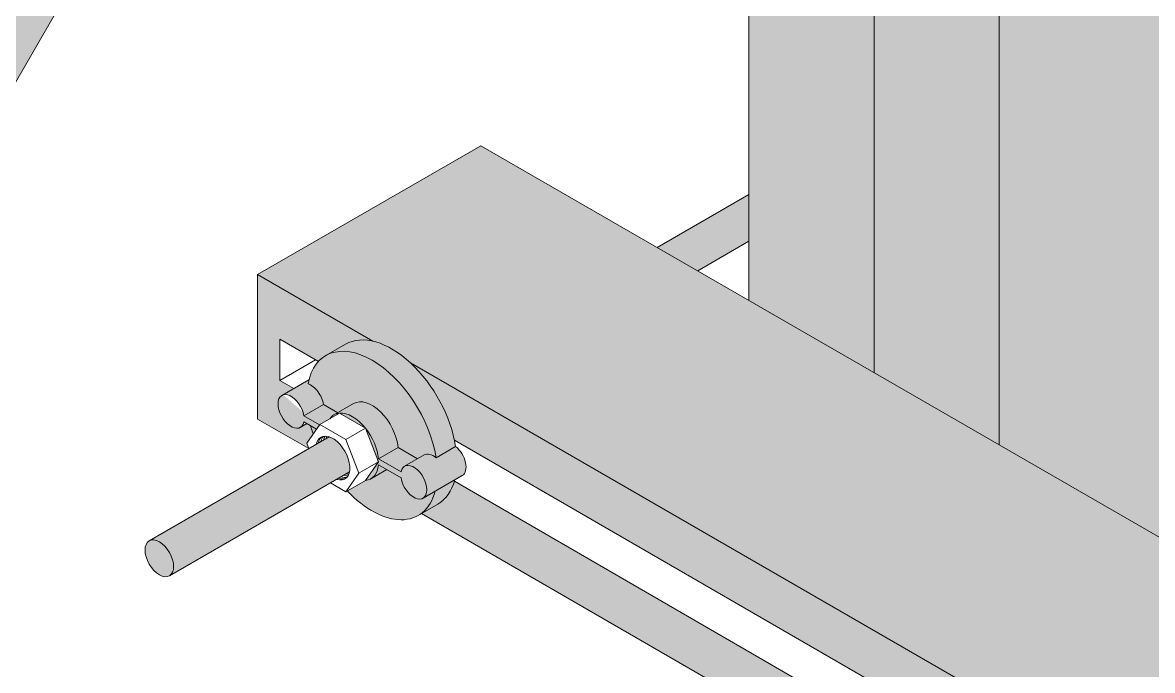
# Model space of a CAD drawing. Extents: x -23436 to 4767, y -3862 to 10024.
# Drawn here: x -14843.1 to -14766.4, y 8035.2 to 8079.2 of the extents above; entities that cross this region are included whole.
import ezdxf

# ---------------------------------------------------------------- set-up
doc = ezdxf.new("R2010")
doc.units = 0
doc.layers.get('0').update_dxf_attribs({"lineweight": 13})
doc.layers.add('3D.', color=254, linetype='Continuous')
doc.layers.add('Reaproveitamento', color=252, linetype='Continuous')
doc.layers.add('Escora de Viga', color=250, linetype='Continuous', lineweight=20)
doc.layers.add('Madeira', color=100, linetype='Continuous', lineweight=13)

msp = doc.modelspace()

# ---------------------------------------------------------------- hatches: boundary and pattern name
at = {"layer": '3D.'}
h = msp.add_hatch(color=9, dxfattribs=at)
edge = h.paths.add_edge_path()
edge.add_line((-14790.96689686239, 8166.227891939534), (-14798.09453321669, 8170.343034707332))
edge.add_line((-14798.09453321669, 8170.343034707332), (-14875.25346011449, 8036.699853063228))
edge.add_line((-14875.25346011449, 8036.699853063228), (-14868.12582376007, 8032.584710295328))
edge.add_line((-14868.12582376007, 8032.584710295328), (-14866.72195995129, 8035.016273739124))
edge.add_line((-14866.72195995129, 8035.016273739124), (-14867.11081452087, 8035.240779029527))
edge.add_spline(control_points=[(-14867.11081452064, 8035.240779029629), (-14867.174687412, 8035.19745540053), (-14867.24208638458, 8035.167032307132), (-14867.37482406567, 8035.145962816621), (-14867.4398221365, 8035.158495554222), (-14867.54780679454, 8035.220840525626), (-14867.59777738767, 8035.274684977036), (-14867.66900036608, 8035.41351120893), (-14867.69185007866, 8035.49603940522), (-14867.70127231967, 8035.581679998637)], knot_values=[0.3907331540264369, 0.3907331540264369, 0.3907331540264369, 0.3907331540264369, 0.5668263959272986, 0.5668263959272986, 0.7557601903187745, 0.7557601903187745, 0.9446939847103076, 0.9446939847103076, 1.1207872265496, 1.1207872265496, 1.1207872265496, 1.1207872265496], degree=3, periodic=0)
edge.add_spline(control_points=[(-14867.70127231967, 8035.581679998637), (-14867.70195938066, 8035.58792482973), (-14867.70257504507, 8035.594186209828), (-14867.71111642652, 8035.692766858732), (-14867.70454995813, 8035.800046614126), (-14867.65492574895, 8036.015185634316), (-14867.61165853615, 8036.122956642927), (-14867.50366673026, 8036.310003937835), (-14867.43196790527, 8036.401359947429), (-14867.27046415287, 8036.551905283415), (-14867.18084039378, 8036.611231889723), (-14867.09119635688, 8036.653125160623), (-14867.08546601016, 8036.655722669633), (-14867.07971429745, 8036.658250073031)], knot_values=[1.1207872265496, 1.1207872265496, 1.1207872265496, 1.1207872265496, 1.13362777910184, 1.13362777910184, 1.322574079869744, 1.322574079869744, 1.511520380637648, 1.511520380637648, 1.700466681405548, 1.700466681405548, 1.889412982173449, 1.889412982173449, 1.902253534725458, 1.902253534725458, 1.902253534725458, 1.902253534725458], degree=3, periodic=0)
edge.add_spline(control_points=[(-14867.07971429745, 8036.658250073031), (-14867.00083624748, 8036.692910469634), (-14866.91793987669, 8036.714386136011), (-14866.76210134396, 8036.722118343418), (-14866.69048538468, 8036.705764766013), (-14866.58250072652, 8036.643419794726), (-14866.53914802197, 8036.593396182931), (-14866.49102589548, 8036.467907234024), (-14866.48367358076, 8036.394326464726), (-14866.48925649859, 8036.317349103834)], knot_values=[1.902253534725458, 1.902253534725458, 1.902253534725458, 1.902253534725458, 2.078346776564908, 2.078346776564908, 2.267280570956365, 2.267280570956365, 2.456214365347896, 2.456214365347896, 2.632307607249324, 2.632307607249324, 2.632307607249324, 2.632307607249324], degree=3, periodic=0)
edge.add_line((-14866.48925649859, 8036.317349103922), (-14866.10040192878, 8036.092843813518))
edge.add_line((-14866.10040192878, 8036.092843813518), (-14790.96689686245, 8166.227891939534))
edge = h.paths.add_edge_path(flags=16)
edge.add_spline(control_points=[(-14823.83427072458, 8109.96771756813), (-14823.88826662757, 8109.874193920727), (-14823.95318097198, 8109.778920889325), (-14824.09039439879, 8109.614351527418), (-14824.1628863956, 8109.545133893642), (-14824.29876968348, 8109.448211991914), (-14824.37134657406, 8109.413985492838), (-14824.50875356684, 8109.392174841139), (-14824.5737516379, 8109.404707578929), (-14824.68173629577, 8109.467052550217), (-14824.73170688884, 8109.520897001627), (-14824.80543527719, 8109.664606722525), (-14824.82905074298, 8109.75436990442), (-14824.84504592798, 8109.938978883323), (-14824.83847945936, 8110.046258638731), (-14824.78885525012, 8110.261397658835), (-14824.74558803743, 8110.369168667517), (-14824.63759623155, 8110.556215962324), (-14824.5658974065, 8110.647571972137), (-14824.40439365427, 8110.798117307933), (-14824.31476989506, 8110.857443914227), (-14824.146896237, 8110.935896167039), (-14824.05735130848, 8110.960326164832), (-14823.89603084525, 8110.968330367936), (-14823.82441488585, 8110.95197679072), (-14823.71643022787, 8110.889631819418), (-14823.67307752326, 8110.839608207521), (-14823.62326260506, 8110.709704935116), (-14823.61661517767, 8110.629738254722), (-14823.63261036262, 8110.463598924633), (-14823.65630859359, 8110.366210196722), (-14823.73022312818, 8110.165095202714), (-14823.78027482158, 8110.061241215533), (-14823.83427072458, 8109.96771756813)], knot_values=[0, 0, 0, 0, 0.1889463007679005, 0.1889463007679005, 0.3778926015358011, 0.3778926015358011, 0.5668263959272731, 0.5668263959272731, 0.7557601903187449, 0.7557601903187449, 0.9446939847102356, 0.9446939847102356, 1.133627779101725, 1.133627779101725, 1.322574079869657, 1.322574079869657, 1.51152038063759, 1.51152038063759, 1.700466681405501, 1.700466681405501, 1.88941298217341, 1.88941298217341, 2.078346776564893, 2.078346776564893, 2.267280570956375, 2.267280570956375, 2.456214365347868, 2.456214365347868, 2.645148159739358, 2.645148159739358, 2.834094460507292, 2.834094460507292, 3.023040761275221, 3.023040761275221, 3.023040761275221, 3.023040761275221], degree=3, periodic=0)
edge = h.paths.add_edge_path(flags=16)
edge.add_spline(control_points=[(-14832.40748482438, 8095.118475163226), (-14832.46148072738, 8095.024951515823), (-14832.52639507166, 8094.929678484421), (-14832.66360849848, 8094.765109122529), (-14832.7361004954, 8094.695891488738), (-14832.87198378328, 8094.598969587127), (-14832.9445606738, 8094.564743088036), (-14833.08196766664, 8094.542932436236), (-14833.14696573759, 8094.555465173924), (-14833.25495039545, 8094.617810145328), (-14833.30492098858, 8094.671654596723), (-14833.37864937705, 8094.815364317723), (-14833.40226484255, 8094.905127499531), (-14833.4182600279, 8095.089736478318), (-14833.41169355916, 8095.197016233828), (-14833.36206934987, 8095.412155253931), (-14833.31880213735, 8095.519926262716), (-14833.21081033129, 8095.706973557522), (-14833.1391115063, 8095.798329567233), (-14832.97760775378, 8095.94887490303), (-14832.88798399486, 8096.00820150941), (-14832.72011033686, 8096.086653762222), (-14832.63056540828, 8096.111083759928), (-14832.46924494494, 8096.119087963032), (-14832.39762898565, 8096.102734385729), (-14832.28964432755, 8096.040389414413), (-14832.24629162294, 8095.990365802516), (-14832.19647670475, 8095.860462530329), (-14832.18982927724, 8095.780495849731), (-14832.20582446236, 8095.614356519729), (-14832.22952269345, 8095.51696779192), (-14832.3034372281, 8095.315852797723), (-14832.35348892138, 8095.21199881063), (-14832.40748482438, 8095.118475163226)], knot_values=[0, 0, 0, 0, 0.1889463007679049, 0.1889463007679049, 0.3778926015358097, 0.3778926015358097, 0.5668263959272859, 0.5668263959272859, 0.7557601903187621, 0.7557601903187621, 0.9446939847102956, 0.9446939847102956, 1.133627779101827, 1.133627779101827, 1.322574079869715, 1.322574079869715, 1.511520380637608, 1.511520380637608, 1.700466681405514, 1.700466681405514, 1.889412982173418, 1.889412982173418, 2.078346776564885, 2.078346776564885, 2.267280570956351, 2.267280570956351, 2.456214365347872, 2.456214365347872, 2.645148159739391, 2.645148159739391, 2.834094460507323, 2.834094460507323, 3.023040761275252, 3.023040761275252, 3.023040761275252, 3.023040761275252], degree=3, periodic=0)
edge = h.paths.add_edge_path(flags=16)
edge.add_spline(control_points=[(-14815.26105662489, 8124.816959973121), (-14815.31505252789, 8124.723436325718), (-14815.37996687223, 8124.628163294214), (-14815.51718029899, 8124.463593932525), (-14815.5896722958, 8124.394376298516), (-14815.72555558379, 8124.297454396716), (-14815.79813247414, 8124.263227897829), (-14815.93553946716, 8124.241417246232), (-14816.00053753787, 8124.253949983833), (-14816.10852219608, 8124.316294955019), (-14816.15849278904, 8124.370139406617), (-14816.23222117762, 8124.513849127428), (-14816.25583664306, 8124.603612309222), (-14816.27183182807, 8124.788221288227), (-14816.26526535956, 8124.895501043635), (-14816.21564115044, 8125.110640063825), (-14816.17237393798, 8125.218411072421), (-14816.06438213187, 8125.40545836733), (-14815.99268330687, 8125.496814377128), (-14815.83117955453, 8125.647359712939), (-14815.74155579544, 8125.706686319218), (-14815.57368213737, 8125.78513857203), (-14815.4841372088, 8125.809568569823), (-14815.32281674539, 8125.817572772927), (-14815.25120078617, 8125.801219195522), (-14815.14321612807, 8125.73887422422), (-14815.09986342346, 8125.688850612425), (-14815.05004850538, 8125.558947340121), (-14815.04340107787, 8125.478980659625), (-14815.05939626288, 8125.312841329536), (-14815.08309449385, 8125.215452601626), (-14815.15700902855, 8125.014337607516), (-14815.20706072154, 8124.910483620524), (-14815.26105662489, 8124.816959973121)], knot_values=[0, 0, 0, 0, 0.1889463007679005, 0.1889463007679005, 0.3778926015358011, 0.3778926015358011, 0.5668263959272668, 0.5668263959272668, 0.7557601903187324, 0.7557601903187324, 0.9446939847102368, 0.9446939847102368, 1.133627779101741, 1.133627779101741, 1.322574079869687, 1.322574079869687, 1.511520380637633, 1.511520380637633, 1.700466681405536, 1.700466681405536, 1.889412982173443, 1.889412982173443, 2.078346776564909, 2.078346776564909, 2.267280570956379, 2.267280570956379, 2.456214365347929, 2.456214365347929, 2.645148159739477, 2.645148159739477, 2.834094460507381, 2.834094460507381, 3.023040761275283, 3.023040761275283, 3.023040761275283, 3.023040761275283], degree=3, periodic=0)
edge = h.paths.add_edge_path(flags=16)
edge.add_spline(control_points=[(-14840.98069892406, 8080.269232758323), (-14841.03469482706, 8080.175709111021), (-14841.09960917158, 8080.080436079532), (-14841.23682259816, 8079.915866717713), (-14841.30931459508, 8079.846649083835), (-14841.44519788296, 8079.749727182136), (-14841.51777477349, 8079.715500683031), (-14841.65518176627, 8079.693690031434), (-14841.72017983739, 8079.70622276902), (-14841.82816449537, 8079.768567740337), (-14841.87813508832, 8079.822412191921), (-14841.95186347656, 8079.966121912834), (-14841.97547894205, 8080.05588509454), (-14841.99147412759, 8080.240494073516), (-14841.98490765884, 8080.347773828924), (-14841.93528344967, 8080.562912848925), (-14841.89201623686, 8080.670683857841), (-14841.78402443109, 8080.857731152517), (-14841.71232560599, 8080.949087162329), (-14841.55082185387, 8081.099632498126), (-14841.46119809466, 8081.158959104419), (-14841.29332443648, 8081.237411357231), (-14841.20377950808, 8081.261841355024), (-14841.04245904468, 8081.269845558129), (-14840.97084308539, 8081.253491980826), (-14840.86285842724, 8081.191147009422), (-14840.81950572274, 8081.141123397714), (-14840.76969080466, 8081.011220125338), (-14840.76304337698, 8080.931253444827), (-14840.77903856228, 8080.765114114825), (-14840.80273679308, 8080.667725387031), (-14840.87665132778, 8080.466610392834), (-14840.92670302083, 8080.362756405726), (-14840.98069892406, 8080.269232758323)], knot_values=[0, 0, 0, 0, 0.1889463007679113, 0.1889463007679113, 0.3778926015358225, 0.3778926015358225, 0.5668263959273051, 0.5668263959273051, 0.7557601903187874, 0.7557601903187874, 0.9446939847103069, 0.9446939847103069, 1.133627779101824, 1.133627779101824, 1.322574079869728, 1.322574079869728, 1.511520380637633, 1.511520380637633, 1.700466681405534, 1.700466681405534, 1.889412982173434, 1.889412982173434, 2.078346776564905, 2.078346776564905, 2.267280570956377, 2.267280570956377, 2.456214365347884, 2.456214365347884, 2.645148159739389, 2.645148159739389, 2.834094460507305, 2.834094460507305, 3.023040761275225, 3.023040761275225, 3.023040761275225, 3.023040761275225], degree=3, periodic=0)
edge = h.paths.add_edge_path(flags=16)
edge.add_spline(control_points=[(-14806.68784252497, 8139.666202378025), (-14806.74183842809, 8139.572678730621), (-14806.80675277238, 8139.477405699219), (-14806.94396619937, 8139.312836337327), (-14807.01645819577, 8139.243618703522), (-14807.15234148399, 8139.146696801823), (-14807.22491837457, 8139.112470302718), (-14807.36232536747, 8139.090659651136), (-14807.42732343836, 8139.103192388737), (-14807.53530809628, 8139.165537360024), (-14807.58527868918, 8139.219381811521), (-14807.65900707776, 8139.363091532332), (-14807.68262254338, 8139.452854714125), (-14807.69861772827, 8139.63746369313), (-14807.69205125987, 8139.744743448524), (-14807.64242705064, 8139.959882468642), (-14807.59915983806, 8140.067653477528), (-14807.49116803177, 8140.254700772131), (-14807.41946920696, 8140.346056782031), (-14807.25796545473, 8140.496602117712), (-14807.16834169564, 8140.555928724019), (-14807.00046803757, 8140.634380976919), (-14806.91092310888, 8140.658810974624), (-14806.74960264565, 8140.666815177714), (-14806.67798668637, 8140.65046160063), (-14806.57000202833, 8140.588116629124), (-14806.52664932366, 8140.538093017227), (-14806.47683440558, 8140.408189744923), (-14806.47018697795, 8140.328223064413), (-14806.48618216313, 8140.162083734411), (-14806.50988039417, 8140.064695006617), (-14806.58379492875, 8139.863580012419), (-14806.63384662197, 8139.759726025428), (-14806.68784252497, 8139.666202378025)], knot_values=[0, 0, 0, 0, 0.1889463007678995, 0.1889463007678995, 0.377892601535799, 0.377892601535799, 0.5668263959272697, 0.5668263959272697, 0.7557601903187404, 0.7557601903187404, 0.9446939847102452, 0.9446939847102452, 1.133627779101749, 1.133627779101749, 1.322574079869682, 1.322574079869682, 1.511520380637614, 1.511520380637614, 1.70046668140552, 1.70046668140552, 1.889412982173426, 1.889412982173426, 2.078346776564896, 2.078346776564896, 2.267280570956365, 2.267280570956365, 2.456214365347885, 2.456214365347885, 2.645148159739405, 2.645148159739405, 2.834094460507337, 2.834094460507337, 3.023040761275268, 3.023040761275268, 3.023040761275268, 3.023040761275268], degree=3, periodic=0)
edge = h.paths.add_edge_path(flags=16)
edge.add_spline(control_points=[(-14849.55391302369, 8065.419990353317), (-14849.60790892686, 8065.326466706016), (-14849.67282327126, 8065.231193674628), (-14849.81003669796, 8065.066624312838), (-14849.88252869477, 8064.997406678931), (-14850.01841198259, 8064.900484777232), (-14850.09098887329, 8064.866258278025), (-14850.22839586607, 8064.844447626429), (-14850.29339393707, 8064.856980364029), (-14850.40137859488, 8064.919325335433), (-14850.45134918806, 8064.973169787032), (-14850.52507757647, 8065.116879507712), (-14850.54869304197, 8065.206642689534), (-14850.56468822727, 8065.391251668641), (-14850.55812175864, 8065.498531423933), (-14850.50849754935, 8065.713670444124), (-14850.46523033666, 8065.821441452836), (-14850.35723853078, 8066.008488747526), (-14850.28553970579, 8066.099844757426), (-14850.12403595344, 8066.250390093121), (-14850.03441219435, 8066.30971669953), (-14849.86653853628, 8066.388168952328), (-14849.77699360765, 8066.412598950121), (-14849.61567314448, 8066.420603153123), (-14849.54405718514, 8066.404249576024), (-14849.43607252704, 8066.341904604635), (-14849.39271982237, 8066.291880992723), (-14849.34290490417, 8066.161977720434), (-14849.33625747667, 8066.082011039924), (-14849.35225266196, 8065.91587170982), (-14849.37595089288, 8065.818482982128), (-14849.44986542746, 8065.617367987828), (-14849.49991712063, 8065.513514000721), (-14849.55391302369, 8065.419990353317)], knot_values=[0, 0, 0, 0, 0.1889463007679113, 0.1889463007679113, 0.3778926015358225, 0.3778926015358225, 0.5668263959273051, 0.5668263959273051, 0.7557601903187875, 0.7557601903187875, 0.9446939847102784, 0.9446939847102784, 1.133627779101769, 1.133627779101769, 1.322574079869696, 1.322574079869696, 1.511520380637633, 1.511520380637633, 1.700466681405533, 1.700466681405533, 1.889412982173434, 1.889412982173434, 2.078346776564905, 2.078346776564905, 2.267280570956377, 2.267280570956377, 2.456214365347868, 2.456214365347868, 2.645148159739358, 2.645148159739358, 2.834094460507292, 2.834094460507292, 3.023040761275221, 3.023040761275221, 3.023040761275221, 3.023040761275221], degree=3, periodic=0)
edge = h.paths.add_edge_path(flags=16)
edge.add_spline(control_points=[(-14798.11462842541, 8154.515444782841), (-14798.16862432835, 8154.421921135438), (-14798.23353867287, 8154.326648104021), (-14798.37075209951, 8154.162078742231), (-14798.44324409637, 8154.092861108324), (-14798.57912738425, 8153.995939206625), (-14798.65170427489, 8153.96171270752), (-14798.78911126767, 8153.939902056025), (-14798.85410933867, 8153.952434793524), (-14798.96209399654, 8154.014779765015), (-14799.01206458967, 8154.068624216527), (-14799.08579297808, 8154.212333937323), (-14799.10940844363, 8154.302097119029), (-14799.12540362876, 8154.486706098121), (-14799.11883716013, 8154.593985853326), (-14799.06921295107, 8154.809124873633), (-14799.02594573815, 8154.91689588233), (-14798.91795393238, 8155.103943177035), (-14798.84625510739, 8155.19529918692), (-14798.68475135505, 8155.345844522717), (-14798.59512759595, 8155.405171129025), (-14798.42725393789, 8155.48362338191), (-14798.33770900925, 8155.50805337963), (-14798.17638854608, 8155.516057582719), (-14798.10477258668, 8155.499704005533), (-14797.99678792858, 8155.437359034027), (-14797.95343522397, 8155.387335422232), (-14797.90362030595, 8155.257432149827), (-14797.89697287827, 8155.177465469418), (-14797.91296806333, 8155.011326139416), (-14797.93666629448, 8154.91393741152), (-14798.01058082907, 8154.712822417323), (-14798.06063252235, 8154.608968430215), (-14798.11462842541, 8154.515444782841)], knot_values=[0, 0, 0, 0, 0.1889463007679059, 0.1889463007679059, 0.3778926015358117, 0.3778926015358117, 0.5668263959272889, 0.5668263959272889, 0.7557601903187661, 0.7557601903187661, 0.9446939847102572, 0.9446939847102572, 1.133627779101747, 1.133627779101747, 1.322574079869694, 1.322574079869694, 1.511520380637639, 1.511520380637639, 1.700466681405536, 1.700466681405536, 1.889412982173438, 1.889412982173438, 2.078346776564916, 2.078346776564916, 2.267280570956391, 2.267280570956391, 2.456214365347896, 2.456214365347896, 2.645148159739404, 2.645148159739404, 2.834094460507322, 2.834094460507322, 3.02304076127524, 3.02304076127524, 3.02304076127524, 3.02304076127524], degree=3, periodic=0)
edge = h.paths.add_edge_path(flags=16)
edge.add_spline(control_points=[(-14858.12712712349, 8050.570747948515), (-14858.18112302649, 8050.477224301228), (-14858.24603737095, 8050.381951269725), (-14858.38325079759, 8050.217381907934), (-14858.45574279445, 8050.148164274027), (-14858.59162608239, 8050.051242372328), (-14858.66420297285, 8050.017015873223), (-14858.80160996587, 8049.995205221627), (-14858.8666080367, 8050.007737959126), (-14858.97459269474, 8050.07008293053), (-14859.02456328787, 8050.123927382128), (-14859.09829167627, 8050.267637102925), (-14859.12190714177, 8050.357400284733), (-14859.13790232707, 8050.542009263636), (-14859.13133585827, 8050.649289018927), (-14859.08171164915, 8050.864428039118), (-14859.03844443634, 8050.972199048034), (-14858.93045263058, 8051.159246342724), (-14858.85875380559, 8051.250602352522), (-14858.69725005295, 8051.401147688232), (-14858.60762629398, 8051.460474294627), (-14858.43975263608, 8051.538926547424), (-14858.35020770757, 8051.563356545115), (-14858.18888724416, 8051.571360748219), (-14858.11727128488, 8051.555007171019), (-14858.00928662666, 8051.492662199731), (-14857.96593392223, 8051.442638587834), (-14857.91611900403, 8051.312735315531), (-14857.90947157652, 8051.232768634918), (-14857.92546676165, 8051.066629304829), (-14857.94916499256, 8050.969240577137), (-14858.02307952727, 8050.768125583027), (-14858.07313122037, 8050.664271595919), (-14858.12712712349, 8050.570747948515)], knot_values=[0, 0, 0, 0, 0.1889463007679049, 0.1889463007679049, 0.3778926015358097, 0.3778926015358097, 0.5668263959272865, 0.5668263959272865, 0.7557601903187626, 0.7557601903187626, 0.9446939847102672, 0.9446939847102672, 1.133627779101771, 1.133627779101771, 1.322574079869715, 1.322574079869715, 1.511520380637664, 1.511520380637664, 1.700466681405558, 1.700466681405558, 1.88941298217345, 1.88941298217345, 2.078346776564924, 2.078346776564924, 2.267280570956395, 2.267280570956395, 2.456214365347885, 2.456214365347885, 2.645148159739378, 2.645148159739378, 2.834094460507323, 2.834094460507323, 3.023040761275268, 3.023040761275268, 3.023040761275268, 3.023040761275268], degree=3, periodic=0)
for color, points in [(256, [(-14758.63065104037, 8081.329216161337), (-14776.81718451985, 8091.829216161235), (-14776.81718451985, 8050.529216161334), (-14758.63065104037, 8040.029216161334)]), (8, [(-14793.7912824338, 8064.345296971327), (-14793.7912824338, 8067.513135351141), (-14800.01273895115, 8063.921175756232), (-14797.26931043919, 8062.337256566332)])]:
    msp.add_hatch(color=color, dxfattribs=at).paths.add_polyline_path(points)
h = msp.add_hatch(color=9, dxfattribs=at)
edge = h.paths.add_edge_path()
edge.add_line((-14763.72602735153, 8025.471033046228), (-14756.14830506827, 8038.59603304614))
edge.add_line((-14756.14830506827, 8038.59603304614), (-14811.97781591334, 8070.829216161235))
edge.add_line((-14811.97781591334, 8070.829216161235), (-14827.13326047956, 8062.079216161337))
edge.add_line((-14827.13326047956, 8062.079216161337), (-14819.3119488581, 8057.56357979114))
edge.add_ellipse((-14818.03999373993, 8051.929216161227), major_axis=(-3.132520536443655, 5.425684724873319), ratio=0.5773502691896255, start_angle=298.3144101119255, end_angle=331.6855898881305, ccw=False)
edge.add_line((-14816.76803862189, 8056.094852531432), (-14763.72602735153, 8025.471033046228))
h = msp.add_hatch(color=9, dxfattribs=at)
edge = h.paths.add_edge_path()
edge.add_line((-14827.13326047956, 8062.079216161337), (-14827.13326047956, 8052.279216161232))
edge.add_line((-14827.13326047956, 8052.279216161232), (-14823.65523247416, 8050.271175756237))
edge.add_line((-14823.65523247416, 8050.271175756237), (-14823.65254016036, 8050.272730164537))
edge.add_line((-14823.65254016036, 8050.272730164537), (-14823.79906267505, 8050.650370007426))
edge.add_line((-14823.79906267517, 8050.650370007426), (-14823.36662871084, 8051.265572070219))
edge.add_ellipse((-14819.36900964806, 8051.161908468932), major_axis=(3.132520536443653, -5.425684724873324), ratio=0.5773502691896261, start_angle=244.8768740700786, end_angle=250.5264724854295, ccw=False)
edge.add_line((-14823.53514419596, 8051.827996602429), (-14823.78646930809, 8051.973099223631))
edge.add_line((-14823.78646930809, 8051.973099223631), (-14824.23577129423, 8051.713694600827))
edge.add_ellipse((-14824.86227540149, 8052.798831545924), major_axis=(0.6265041072887299, -1.085136944974663), ratio=0.5773502691896263, start_angle=179.9999999999951, end_angle=360.0000000000591, ccw=False)
edge.add_ellipse((-14824.86227540149, 8052.798831545924), major_axis=(0.6265041072887299, -1.085136944974663), ratio=0.5773502691896263, start_angle=56.53695903282579, end_angle=179.9999999999951, ccw=False)
edge.add_line((-14825.39807499155, 8053.936336768327), (-14824.67053478137, 8054.35638230463))
edge.add_line((-14824.67053478137, 8054.35638230463), (-14825.61771602307, 8054.904216161334))
edge.add_line((-14825.61771602307, 8054.904216161334), (-14825.61771602307, 8057.704216161235))
edge.add_line((-14825.61771602307, 8057.704216161235), (-14822.99920199976, 8056.189711256522))
edge.add_ellipse((-14819.36900964806, 8051.161908468932), major_axis=(3.132520536443653, -5.425684724873324), ratio=0.5773502691896261, start_angle=180, end_angle=190.0294449986391, ccw=False)
edge.add_line((-14822.50153018454, 8056.587593193735), (-14821.17251427636, 8057.354900886132))
edge.add_ellipse((-14818.03999373993, 8051.929216161227), major_axis=(-3.132520536443653, 5.425684724873324), ratio=0.5773502691896261, start_angle=331.685589888138, end_angle=359.99999999999494, ccw=False)
edge.add_line((-14819.3119488581, 8057.56357979114), (-14827.13326047956, 8062.079216161337))
h = msp.add_hatch(color=8, dxfattribs=at)
edge = h.paths.add_edge_path()
edge.add_ellipse((-14818.03999373993, 8051.929216161227), major_axis=(-3.132520536443653, 5.425684724873324), ratio=0.5773502691896261, start_angle=240.0280419755354, end_angle=298.3144101118478)
edge.add_ellipse((-14818.03999373993, 8051.929216161227), major_axis=(-3.132520536443653, 5.425684724873324), ratio=0.5773502691896261, start_angle=298.3144101118478, end_angle=331.6855898881549)
edge.add_ellipse((-14818.03999373993, 8051.929216161227), major_axis=(-3.132520536443653, 5.425684724873324), ratio=0.5773502691896261, start_angle=331.6855898881549, end_angle=360)
edge.add_line((-14821.17251427636, 8057.354900886132), (-14822.50153018454, 8056.587593193735))
edge.add_ellipse((-14819.36900964806, 8051.161908468932), major_axis=(3.132520536443653, -5.425684724873324), ratio=0.5773502691896261, start_angle=56.29308563726602, end_angle=180.0000000000087, ccw=False)
edge.add_line((-14815.02472998809, 8049.655471972832), (-14813.69571407996, 8050.422779665112))
edge.add_ellipse((-14818.03999373993, 8051.929216161227), major_axis=(-3.132520536443653, 5.425684724873324), ratio=0.5773502691896261, start_angle=236.2930856372691, end_angle=240.0280419755354)
h = msp.add_hatch(color=8, dxfattribs=at)
edge = h.paths.add_edge_path()
edge.add_ellipse((-14819.36900964806, 8051.161908468932), major_axis=(3.132520536443657, -5.425684724873324), ratio=0.577350269189626, start_angle=56.29308563726573, end_angle=180.0000000000078)
edge.add_ellipse((-14819.36900964806, 8051.161908468932), major_axis=(3.132520536443657, -5.425684724873324), ratio=0.577350269189626, start_angle=180.0000000000078, end_angle=190.8636130244265)
edge.add_ellipse((-14819.36900964806, 8051.161908468932), major_axis=(3.132520536443657, -5.425684724873324), ratio=0.577350269189626, start_angle=190.8636130244265, end_angle=210.1537718029654)
edge.add_ellipse((-14819.36900964806, 8051.161908468932), major_axis=(3.132520536443657, -5.425684724873324), ratio=0.577350269189626, start_angle=210.1537718029654, end_angle=213.7069143627356)
edge.add_ellipse((-14823.53325949349, 8053.566139238132), major_axis=(0.6265041072887299, -1.085136944974663), ratio=0.5773502691896263, start_angle=56.536959032818515, end_angle=146.7236510024956, ccw=False)
edge.add_line((-14822.66514993746, 8053.269551337029), (-14821.69782395598, 8052.711065421334))
edge.add_line((-14821.6978239561, 8052.711065421334), (-14820.62201786276, 8053.332182358923))
edge.add_ellipse((-14819.36900964806, 8051.161908468932), major_axis=(-1.253008214577459, 2.170273889949326), ratio=0.5773502691896263, start_angle=230.7391704772651, end_angle=359.9999999999937, ccw=False)
edge.add_line((-14817.60587080494, 8050.348575167927), (-14816.28056589614, 8049.583410021909))
edge.add_line((-14816.28056589609, 8049.583410021909), (-14815.83126390989, 8049.842814644626))
edge.add_ellipse((-14815.20475980263, 8048.757677699732), major_axis=(0.6265041072887299, -1.085136944974663), ratio=0.5773502691896263, start_angle=123.27634899746599, end_angle=179.9999999999622, ccw=False)
h = msp.add_hatch(color=9, dxfattribs=at)
edge = h.paths.add_edge_path()
edge.add_line((-14765.26856814076, 8022.79927402652), (-14763.72602735153, 8025.471033046228))
edge.add_line((-14763.72602735153, 8025.471033046228), (-14816.76803862189, 8056.094852531432))
edge.add_ellipse((-14818.03999373993, 8051.929216161227), major_axis=(-3.132520536443655, 5.425684724873319), ratio=0.5773502691896255, start_angle=240.7412064640131, end_angle=298.3144101119219, ccw=False)
edge.add_line((-14813.77608150216, 8050.855211954216), (-14765.26856814076, 8022.79927402652))
h = msp.add_hatch(color=8, dxfattribs=at)
edge = h.paths.add_edge_path()
edge.add_ellipse((-14823.53325949349, 8053.566139238132), major_axis=(0.6265041072887299, -1.085136944974663), ratio=0.5773502691896263, start_angle=56.53695903281846, end_angle=146.7236510024955)
edge.add_ellipse((-14819.36900964806, 8051.161908468932), major_axis=(3.132520536443653, -5.425684724873324), ratio=0.5773502691896261, start_angle=210.1537718029658, end_angle=213.7069143627355, ccw=False)
edge.add_line((-14823.65117408884, 8054.944910474822), (-14825.48877950887, 8053.883968490818))
edge.add_ellipse((-14824.86227540149, 8052.798831545924), major_axis=(0.6265041072887299, -1.085136944974663), ratio=0.5773502691896263, start_angle=56.53695903280101, end_angle=179.9999999999984, ccw=False)
edge.add_line((-14823.99416584558, 8052.502243644734), (-14822.66514993746, 8053.269551337029))
h = msp.add_hatch(color=8, dxfattribs=at)
edge = h.paths.add_edge_path()
edge.add_ellipse((-14824.86227540149, 8052.798831545924), major_axis=(0.6265041072887299, -1.085136944974663), ratio=0.5773502691896263, start_angle=56.536959032801, end_angle=179.9999999999983)
edge.add_ellipse((-14824.86227540149, 8052.798831545924), major_axis=(0.6265041072887299, -1.085136944974663), ratio=0.5773502691896263, start_angle=179.9999999999983, end_angle=359.9999999999844)
edge.add_ellipse((-14824.86227540149, 8052.798831545924), major_axis=(0.6265041072887299, -1.085136944974663), ratio=0.5773502691896263, start_angle=359.9999999999844, end_angle=393.4630409671918)
edge.add_line((-14823.99416584558, 8052.093012875428), (-14823.13406267508, 8051.596432078413))
edge.add_line((-14823.13406267508, 8051.596432078413), (-14822.92944729039, 8051.887528100329))
edge.add_line((-14822.92944729039, 8051.887528100329), (-14823.99416584558, 8052.502243644734))
h = msp.add_hatch(color=8, dxfattribs=at)
edge = h.paths.add_edge_path()
edge.add_ellipse((-14820.69802555618, 8050.394600776724), major_axis=(1.253008214577459, -2.170273889949326), ratio=0.5773502691896263, start_angle=179.9999999999853, end_angle=194.9999999998886, ccw=False)
edge.add_line((-14821.95103377059, 8052.564874666527), (-14821.69782395598, 8052.711065421334))
edge.add_line((-14821.6978239561, 8052.711065421334), (-14822.66514993757, 8053.269551337029))
edge.add_line((-14822.66514993746, 8053.269551337029), (-14823.99416584558, 8052.502243644734))
edge.add_line((-14823.99416584558, 8052.502243644734), (-14822.92944729039, 8051.887528100329))
edge.add_line((-14822.92944729039, 8051.887528100329), (-14822.91305206968, 8051.91085275663))
edge.add_line((-14822.91305206968, 8051.91085275663), (-14822.23264094077, 8052.303688305214))
h = msp.add_hatch(color=8, dxfattribs=at)
edge = h.paths.add_edge_path()
edge.add_ellipse((-14819.36900964806, 8051.161908468932), major_axis=(-1.253008214577459, 2.170273889949326), ratio=0.5773502691896263, start_angle=230.739170477265, end_angle=359.9999999999937)
edge.add_line((-14820.62201786276, 8053.332182358923), (-14821.95103377059, 8052.564874666527))
edge.add_ellipse((-14820.69802555618, 8050.394600776724), major_axis=(1.253008214577459, -2.170273889949326), ratio=0.5773502691896263, start_angle=165.0000000000357, end_angle=179.9999999999853, ccw=False)
edge.add_ellipse((-14820.69802555618, 8050.394600776724), major_axis=(1.253008214577459, -2.170273889949326), ratio=0.5773502691896263, start_angle=104.99999999998141, end_angle=165.0000000000357, ccw=False)
edge.add_ellipse((-14820.69802555618, 8050.394600776724), major_axis=(1.253008214577459, -2.170273889949326), ratio=0.5773502691896263, start_angle=50.739170477261496, end_angle=104.99999999998141, ccw=False)
edge.add_line((-14818.93488671306, 8049.581267475531), (-14817.60587080494, 8050.348575167927))
h = msp.add_hatch(color=8, dxfattribs=at)
edge = h.paths.add_edge_path(flags=17)
edge.add_ellipse((-14820.69802555618, 8050.394600776724), major_axis=(1.253008214577459, -2.170273889949326), ratio=0.5773502691896263, start_angle=104.9999999999814, end_angle=165.0000000000352)
edge.add_line((-14821.58403616138, 8052.678160449026), (-14819.81201495045, 8051.655083525826))
h = msp.add_hatch(color=8, dxfattribs=at)
edge = h.paths.add_edge_path()
edge.add_ellipse((-14819.36900964806, 8051.161908468932), major_axis=(3.132520536443653, -5.425684724873324), ratio=0.5773502691896261, start_angle=244.8768740700737, end_angle=250.5264724854294)
edge.add_line((-14823.36662871084, 8051.265572070219), (-14823.13406267508, 8051.596432078413))
edge.add_line((-14823.13406267508, 8051.596432078413), (-14823.53514419596, 8051.827996602429))
h = msp.add_hatch(color=8, dxfattribs=at)
edge = h.paths.add_edge_path()
edge.add_ellipse((-14816.53377571063, 8047.990370007423), major_axis=(0.6265041072887299, -1.085136944974663), ratio=0.5773502691896263, start_angle=360.0000000000088, end_angle=539.9999999999844)
edge.add_ellipse((-14816.53377571063, 8047.990370007423), major_axis=(0.6265041072887299, -1.085136944974663), ratio=0.5773502691896263, start_angle=539.9999999999844, end_angle=573.4630409671951)
edge.add_line((-14817.40188526672, 8048.696188677934), (-14818.93488671306, 8049.581267475531))
edge.add_ellipse((-14820.69802555618, 8050.394600776724), major_axis=(1.253008214577459, -2.170273889949326), ratio=0.5773502691896263, start_angle=50.73917047726147, end_angle=104.9999999999814)
edge.add_line((-14819.81201495045, 8051.655083525826), (-14818.92600434537, 8049.371523853641))
edge.add_line((-14818.92600434537, 8049.371523853641), (-14819.81201495045, 8048.111041104321))
edge.add_ellipse((-14820.69802555618, 8050.394600776724), major_axis=(1.253008214577459, -2.170273889949326), ratio=0.5773502691896263, start_angle=345.0000000000186, end_angle=359.9999999999965)
edge.add_ellipse((-14820.69802555618, 8050.394600776724), major_axis=(1.253008214577459, -2.170273889949326), ratio=0.5773502691896263, start_angle=359.9999999999965, end_angle=399.2608295227279)
edge.add_line((-14818.93488671306, 8049.172036706428), (-14817.40188526672, 8048.286957908642))
edge.add_ellipse((-14816.53377571063, 8047.990370007423), major_axis=(0.6265041072887299, -1.085136944974663), ratio=0.5773502691896263, start_angle=236.5369590328147, end_angle=360.0000000000088)
h = msp.add_hatch(color=8, dxfattribs=at)
edge = h.paths.add_edge_path()
edge.add_ellipse((-14822.02704146436, 8049.627293084415), major_axis=(-0.814455339475351, 1.410678028467063), ratio=0.577350269189626, start_angle=212.6368975034518, end_angle=327.3631024963071)
edge.add_line((-14822.27365207837, 8051.068831569823), (-14834.48751321675, 8044.017155553725))
edge.add_ellipse((-14833.80165608886, 8042.829216161337), major_axis=(-0.6858571279792418, 1.187939392393313), ratio=0.5773502691896261, start_angle=180.0000000000008, end_angle=360.0000000000008, ccw=False)
edge.add_line((-14833.11579896057, 8041.641276768833), (-14820.90193782236, 8048.69295278493))
h = msp.add_hatch(color=8, dxfattribs=at)
edge = h.paths.add_edge_path()
edge.add_line((-14816.28056589609, 8049.583410021909), (-14817.60587080494, 8050.348575167927))
edge.add_line((-14817.60587080494, 8050.348575167927), (-14818.93488671306, 8049.581267475531))
edge.add_line((-14818.93488671306, 8049.581267475531), (-14817.40188526672, 8048.696188677934))
edge.add_ellipse((-14816.53377571063, 8047.990370007423), major_axis=(0.6265041072887299, -1.085136944974663), ratio=0.5773502691896263, start_angle=539.9999999999843, end_angle=573.4630409671953, ccw=False)
edge.add_line((-14817.16027981807, 8049.075506952331), (-14816.28056589614, 8049.583410021909))
h = msp.add_hatch(color=8, dxfattribs=at)
edge = h.paths.add_edge_path()
edge.add_ellipse((-14813.8757438945, 8049.52498539191), major_axis=(-0.6265041072887299, 1.085136944974663), ratio=0.5773502691896263, start_angle=180.0000000000127, end_angle=303.2763489974697)
edge.add_line((-14813.69571408008, 8050.422779665112), (-14815.02472998809, 8049.655471972832))
edge.add_ellipse((-14815.20475980263, 8048.757677699732), major_axis=(0.6265041072887299, -1.085136944974663), ratio=0.5773502691896263, start_angle=123.276348997466, end_angle=179.9999999999621)
edge.add_line((-14815.83126390989, 8049.842814644626), (-14817.16027981807, 8049.075506952331))
edge.add_ellipse((-14816.53377571063, 8047.990370007423), major_axis=(0.6265041072887299, -1.085136944974663), ratio=0.5773502691896263, start_angle=360.00000000000887, end_angle=539.9999999999843, ccw=False)
edge.add_line((-14815.90727160349, 8046.905233062515), (-14813.24923978718, 8048.439848447133))
h = msp.add_hatch(color=8, dxfattribs=at)
edge = h.paths.add_edge_path()
edge.add_line((-14818.36921124808, 8048.84544382441), (-14818.93488671306, 8049.172036706428))
edge.add_ellipse((-14820.69802555618, 8050.394600776724), major_axis=(1.253008214577459, -2.170273889949326), ratio=0.5773502691896263, start_angle=359.9999999999969, end_angle=399.2608295227278, ccw=False)
edge.add_line((-14819.44501734154, 8048.224326886617), (-14818.36921124808, 8048.84544382441))
h = msp.add_hatch(color=8, dxfattribs=at)
edge = h.paths.add_edge_path()
edge.add_ellipse((-14818.03999373993, 8051.929216161227), major_axis=(-3.132520536443653, 5.425684724873324), ratio=0.5773502691896261, start_angle=180.0000000000025, end_angle=208.2575950046177)
edge.add_ellipse((-14818.03999373993, 8051.929216161227), major_axis=(-3.132520536443653, 5.425684724873324), ratio=0.5773502691896261, start_angle=208.2575950046177, end_angle=210.1537718029698)
edge.add_line((-14813.75782929904, 8048.146214155526), (-14815.08684520728, 8047.378906463129))
edge.add_ellipse((-14819.36900964806, 8051.161908468932), major_axis=(3.132520536443653, -5.425684724873324), ratio=0.5773502691896261, start_angle=360.00000000000813, end_angle=390.1537718029655, ccw=False)
edge.add_line((-14816.03431309307, 8045.87123589992), (-14816.0184771456, 8045.862093011428))
edge.add_line((-14816.0184771456, 8045.862093011428), (-14814.90747320357, 8046.503531436423))
h = msp.add_hatch(color=9, dxfattribs=at)
edge = h.paths.add_edge_path()
edge.add_ellipse((-14818.03999373993, 8051.929216161227), major_axis=(-3.132520536443655, 5.425684724873319), ratio=0.5773502691896255, start_angle=180.0000000000026, end_angle=208.9739441521445, ccw=False)
edge.add_line((-14814.37373905828, 8046.811682988833), (-14816.0184771456, 8045.862093011428))
edge.add_line((-14816.0184771456, 8045.862093011428), (-14767.96955182987, 8018.121033046134))
edge.add_line((-14767.96955182987, 8018.121033046134), (-14766.48046158267, 8020.700213011618))
edge.add_line((-14766.48046158267, 8020.700213011618), (-14813.78210919672, 8048.058698272422))
h = msp.add_hatch(color=8, dxfattribs=at)
edge = h.paths.add_edge_path()
edge.add_ellipse((-14816.53377571063, 8047.990370007423), major_axis=(0.6265041072887299, -1.085136944974663), ratio=0.5773502691896263, start_angle=236.536959032815, end_angle=360.00000000000887, ccw=False)
edge.add_line((-14817.40188526672, 8048.286957908642), (-14818.36921124808, 8048.84544382441))
edge.add_line((-14818.36921124808, 8048.84544382441), (-14819.44501734154, 8048.224326886617))
edge.add_ellipse((-14820.69802555618, 8050.394600776724), major_axis=(1.253008214577459, -2.170273889949326), ratio=0.5773502691896263, start_angle=345.00000000001864, end_angle=359.9999999999969, ccw=False)
edge.add_line((-14819.81201495045, 8048.111041104321), (-14821.04795734836, 8047.397469428326))
edge.add_ellipse((-14819.36900964806, 8051.161908468932), major_axis=(3.132520536443653, -5.425684724873324), ratio=0.5773502691896261, start_angle=292.7288384360552, end_angle=360.0000000000081)
edge.add_ellipse((-14819.36900964806, 8051.161908468932), major_axis=(3.132520536443653, -5.425684724873324), ratio=0.5773502691896261, start_angle=360.0000000000081, end_angle=390.1537718029654)
edge.add_line((-14815.08684520728, 8047.378906463129), (-14815.90727160349, 8046.905233062515))
h = msp.add_hatch(color=8, dxfattribs=at)
edge = h.paths.add_edge_path()
edge.add_ellipse((-14833.80165608886, 8042.829216161337), major_axis=(-0.6858571279792418, 1.187939392393313), ratio=0.5773502691896261, start_angle=180.0000000000007, end_angle=360.0000000000007)
edge.add_ellipse((-14833.80165608886, 8042.829216161337), major_axis=(-0.6858571279792418, 1.187939392393313), ratio=0.5773502691896261, start_angle=8.194332370608354e-13, end_angle=180.0000000000007)
at = {"layer": 'Reaproveitamento', "true_color": 0xf26722}
h = msp.add_hatch(color=30, dxfattribs=at)
h.dxf.hatch_style = 1
edge = h.paths.add_edge_path()
edge.add_line((-14766.35220352394, 8095.58725656641), (-14773.79143819159, 8091.292212428603))
edge.add_ellipse((-14774.39231338906, 8092.529216161334), major_axis=(-0.6858571279792407, 1.187939392393315), ratio=0.577350269189626, start_angle=1.8911805454990827e-10, end_angle=179.9999999996021, ccw=False)
edge.add_ellipse((-14774.39231338906, 8092.529216161334), major_axis=(-0.6858571279792407, 1.187939392393315), ratio=0.577350269189626, start_angle=179.9999999996021, end_angle=360.0000000001891)
edge.add_line((-14775.07817051701, 8093.717155553739), (-14769.09563203588, 8097.171175756299))
edge.add_line((-14769.09563203588, 8097.171175756299), (-14796.82237134724, 8113.179216161328))
edge.add_line((-14796.82237134724, 8113.179216161328), (-14796.82237134724, 8103.379216161326))
edge.add_line((-14796.82237134724, 8103.379216161326), (-14738.26488048019, 8069.571033046295))
edge.add_line((-14738.26488048019, 8069.571033046295), (-14734.0213560017, 8076.92103304621))
edge.add_line((-14734.0213560017, 8076.92103304621), (-14766.35220352394, 8095.58725656641))
h = msp.add_hatch(color=30, dxfattribs=at)
h.dxf.hatch_style = 1
h.paths.add_polyline_path([(-14785.30423347688, 8096.729216161337), (-14793.7912824338, 8101.629216161218), (-14793.7912824338, 8060.329216161204), (-14785.30423347688, 8055.429216161308)])
h = msp.add_hatch(color=30, dxfattribs=at)
h.dxf.hatch_style = 1
h.paths.add_polyline_path([(-14776.81718451985, 8091.829216161388), (-14785.30423347688, 8096.729216161337), (-14785.30423347688, 8055.429216161308), (-14776.81718451985, 8050.529216161347)])

# ---------------------------------------------------------------- linework, layer by layer
for centre, major_axis, ratio, start_param, end_param in [((-14818.03999373993, 8051.929216161227), (-3.132520536443652, 5.425684724873317), 0.5773502691896255, 4.124092344067245, 6.283185307179497), ((-14819.36900964806, 8051.161908468932), (3.132520536443652, -5.425684724873317), 0.5773502691896255, 0.9824996904774542, 3.729889289907196), ((-14823.53325949349, 8053.566139238132), (0.6265041072887306, -1.085136944974657), 0.5773502691896263, 0.9867560841876508, 2.56081080054056), ((-14824.86227540149, 8052.798831545924), (0.6265041072887306, -1.085136944974657), 0.5773502691896263, 0.9867560841879556, 6.867225549786706), ((-14819.36900964806, 8051.161908468932), (-1.253008214577459, 2.170273889949323), 0.5773502691896263, 4.027158238148721, 6.283185307179365), ((-14820.69802555618, 8050.394600776724), (1.253008214577459, -2.170273889949323), 0.5773502691896263, 2.879793265790699, 3.403392041388673), ((-14820.69802555618, 8050.394600776724), (1.253008214577459, -2.170273889949323), 0.5773502691896263, 1.83259571459385, 2.879793265790699), ((-14819.36900964806, 8051.161908468932), (3.132520536443652, -5.425684724873317), 0.5773502691896255, 4.273907714514398, 4.372511808277725), ((-14820.69802555618, 8050.394600776724), (1.253008214577459, -2.170273889949323), 0.5773502691896263, 0.8855655845589305, 1.83259571459385), ((-14822.02704146436, 8049.627293084415), (-0.8144553394753492, 1.410678028467061), 0.577350269189626, 2.571971334518607, 6.852806626254848), ((-14821.89413987334, 8049.70402385363), (-0.8144553394753492, 1.410678028467061), 0.577350269189626, 0.0816800368332763, 0.5696213190749772), ((-14821.71693775228, 8049.806331545917), (-0.8144553394753492, 1.410678028467061), 0.577350269189626, 0.1915440191779815, 0.5696213190747434), ((-14821.53973563116, 8049.90863923813), (-0.8144553394753492, 1.410678028467061), 0.577350269189626, 0.3038128047380522, 0.5696213190752621), ((-14821.36253350986, 8050.010946930533), (-0.8144553394753492, 1.410678028467061), 0.577350269189626, 0.420203458051117, 0.5696213190750798), ((-14821.18533138903, 8050.113254622835), (-0.8144553394753492, 1.410678028467061), 0.577350269189626, 0.5430292918182876, 0.5696213190747434), ((-14815.20475980263, 8048.757677699732), (0.6265041072887306, -1.085136944974657), 0.5773502691896263, 2.151578179844733, 3.141592653590011), ((-14813.8757438945, 8049.52498539191), (-0.6265041072887306, 1.085136944974657), 0.5773502691896263, 3.141592653589133, 5.293170833434531), ((-14820.69802555618, 8050.394600776724), (1.253008214577459, -2.170273889949323), 0.5773502691896263, 6.021385919380628, 6.968416049415366), ((-14816.53377571063, 8047.990370007423), (0.6265041072887306, -1.085136944974657), 0.5773502691896263, 4.128348737777811, 10.00881820337699), ((-14821.71693775228, 8049.806331545917), (-0.8144553394753492, 1.410678028467061), 0.577350269189626, 2.571971334518658, 2.950048634411012), ((-14821.53973563116, 8049.90863923813), (-0.8144553394753492, 1.410678028467061), 0.577350269189626, 2.571971334518607, 2.837779848851731), ((-14821.36253350986, 8050.010946930533), (-0.8144553394753492, 1.410678028467061), 0.577350269189626, 2.571971334518476, 2.721389195538451), ((-14821.18533138903, 8050.113254622835), (-0.8144553394753492, 1.410678028467061), 0.577350269189626, 2.57197133451871, 2.598563361771732), ((-14821.89413987334, 8049.70402385363), (-0.8144553394753492, 1.410678028467061), 0.577350269189626, 2.571971334518995, 3.059912616756023), ((-14818.03999373993, 8051.929216161227), (-3.132520536443652, 5.425684724873317), 0.5773502691896255, 3.141592653589836, 3.667875253446703), ((-14819.36900964806, 8051.161908468932), (3.132520536443652, -5.425684724873317), 0.5773502691896255, 5.109082046247772, 6.809467907036419)]:
    msp.add_ellipse(centre, major_axis=major_axis, ratio=ratio, start_param=start_param, end_param=end_param)
msp.add_ellipse((-14833.80165608886, 8042.829216161337), major_axis=(-0.6858571279792407, 1.187939392393315), ratio=0.577350269189626)
at = {"layer": 'Escora de Viga', "extrusion": (-1e-16, 0.8164965809277257, 0.5773502691896264)}
for p, q in [((-14790.96689686239, 8166.227891939534), (-14866.10040192878, 8036.092843813518)), ((-14793.7912824338, 8067.513135351141), (-14800.01273895115, 8063.921175756232)), ((-14793.7912824338, 8064.345296971327), (-14797.26931043919, 8062.337256566332)), ((-14827.13326047956, 8052.279216161232), (-14827.13326047956, 8062.079216161337)), ((-14825.61771602307, 8057.704216161235), (-14822.99920199976, 8056.189711256522)), ((-14825.61771602307, 8054.904216161334), (-14825.61771602307, 8057.704216161235)), ((-14822.50153018454, 8056.587593193735), (-14821.17251427636, 8057.354900886132)), ((-14825.61771602307, 8054.904216161334), (-14823.19501241647, 8056.302964740624)), ((-14824.67053478137, 8054.35638230463), (-14825.61771602307, 8054.904216161334)), ((-14825.48877950887, 8053.883968490818), (-14823.65117408884, 8054.944910474822)), ((-14823.99416584558, 8052.502243644734), (-14822.66514993746, 8053.269551337029)), ((-14822.66514993746, 8053.269551337029), (-14821.6978239561, 8052.711065421334)), ((-14821.95103377059, 8052.564874666527), (-14820.62201786276, 8053.332182358923)), ((-14823.65523247416, 8050.271175756237), (-14827.13326047956, 8052.279216161232)), ((-14823.99416584558, 8052.502243644734), (-14822.92944729039, 8051.887528100329)), ((-14822.91305206968, 8051.91085275663), (-14821.58403616138, 8052.678160449026)), ((-14821.58403616138, 8052.678160449026), (-14819.81201495045, 8051.655083525826)), ((-14824.23577129423, 8051.713694600827), (-14823.78646930809, 8051.973099223631)), ((-14823.99416584558, 8052.093012875428), (-14823.13406267508, 8051.596432078413)), ((-14823.79906267517, 8050.650370007426), (-14822.91305206968, 8051.91085275663)), ((-14822.91305206968, 8051.91085275663), (-14821.14103085887, 8050.887775833633)), ((-14821.14103085887, 8050.887775833633), (-14819.81201495045, 8051.655083525826)), ((-14819.81201495045, 8051.655083525826), (-14818.92600434537, 8049.371523853641)), ((-14822.27365207837, 8051.068831569823), (-14834.48751321675, 8044.017155553725)), ((-14823.65254016036, 8050.272730164537), (-14823.79906267517, 8050.650370007426)), ((-14821.14103085887, 8050.887775833633), (-14820.25502025349, 8048.604216161331)), ((-14813.77608150216, 8050.855211954216), (-14765.26856814088, 8022.79927402652)), ((-14818.93488671306, 8049.581267475531), (-14817.60587080494, 8050.348575167927)), ((-14817.60587080494, 8050.348575167927), (-14816.28056589609, 8049.583410021909)), ((-14813.69571408008, 8050.422779665112), (-14815.02472998809, 8049.655471972832)), ((-14820.25502025349, 8048.604216161331), (-14818.92600434537, 8049.371523853641)), ((-14818.92600434537, 8049.371523853641), (-14819.81201495045, 8048.111041104321)), ((-14818.93488671306, 8049.581267475531), (-14817.40188526672, 8048.696188677934)), ((-14818.93488671306, 8049.172036706428), (-14817.40188526672, 8048.286957908642)), ((-14817.16027981807, 8049.075506952331), (-14815.83126391006, 8049.842814644626)), ((-14820.90193782236, 8048.69295278493), (-14833.11579896057, 8041.641276768833)), ((-14820.25502025349, 8048.604216161331), (-14821.14103085887, 8047.343733412026)), ((-14819.44501734154, 8048.224326886617), (-14818.36921124808, 8048.84544382441)), ((-14815.90727160349, 8046.905233062515), (-14813.24923978718, 8048.439848447133)), ((-14821.14103085887, 8047.343733412026), (-14822.18994259289, 8047.949322883929)), ((-14821.14103085887, 8047.343733412026), (-14819.81201495045, 8048.111041104321)), ((-14766.48046158267, 8020.700213011618), (-14813.78210919672, 8048.058698272422)), ((-14816.23648911157, 8045.736223744027), (-14814.90747320357, 8046.503531436423))]:
    msp.add_line(p, q, dxfattribs=at)
at = {"layer": 'Escora de Viga', "extrusion": (-1e-16, 0.8164965809277257, 0.5773502691896263)}
for p, q in [((-14811.97781591334, 8070.829216161235), (-14827.13326047956, 8062.079216161337)), ((-14756.14830506827, 8038.59603304614), (-14811.97781591334, 8070.829216161235)), ((-14827.13326047956, 8062.079216161337), (-14819.3119488581, 8057.56357979114)), ((-14816.76803862189, 8056.094852531432), (-14763.72602735153, 8025.471033046228)), ((-14767.96955182987, 8018.121033046134), (-14816.0184771456, 8045.862093011428))]:
    msp.add_line(p, q, dxfattribs=at)
at = {"layer": 'Madeira', "color": 250, "extrusion": (-1e-16, 0.8164965809277257, 0.5773502691896264)}
for p, q in [((-14793.7912824338, 8060.329216161337), (-14793.7912824338, 8101.629216161326)), ((-14785.30423347688, 8055.429216161328), (-14785.30423347688, 8096.729216161331)), ((-14776.81718451985, 8050.529216161334), (-14776.81718451985, 8091.829216161235))]:
    msp.add_line(p, q, dxfattribs=at)

doc.saveas('drawing.dxf')
